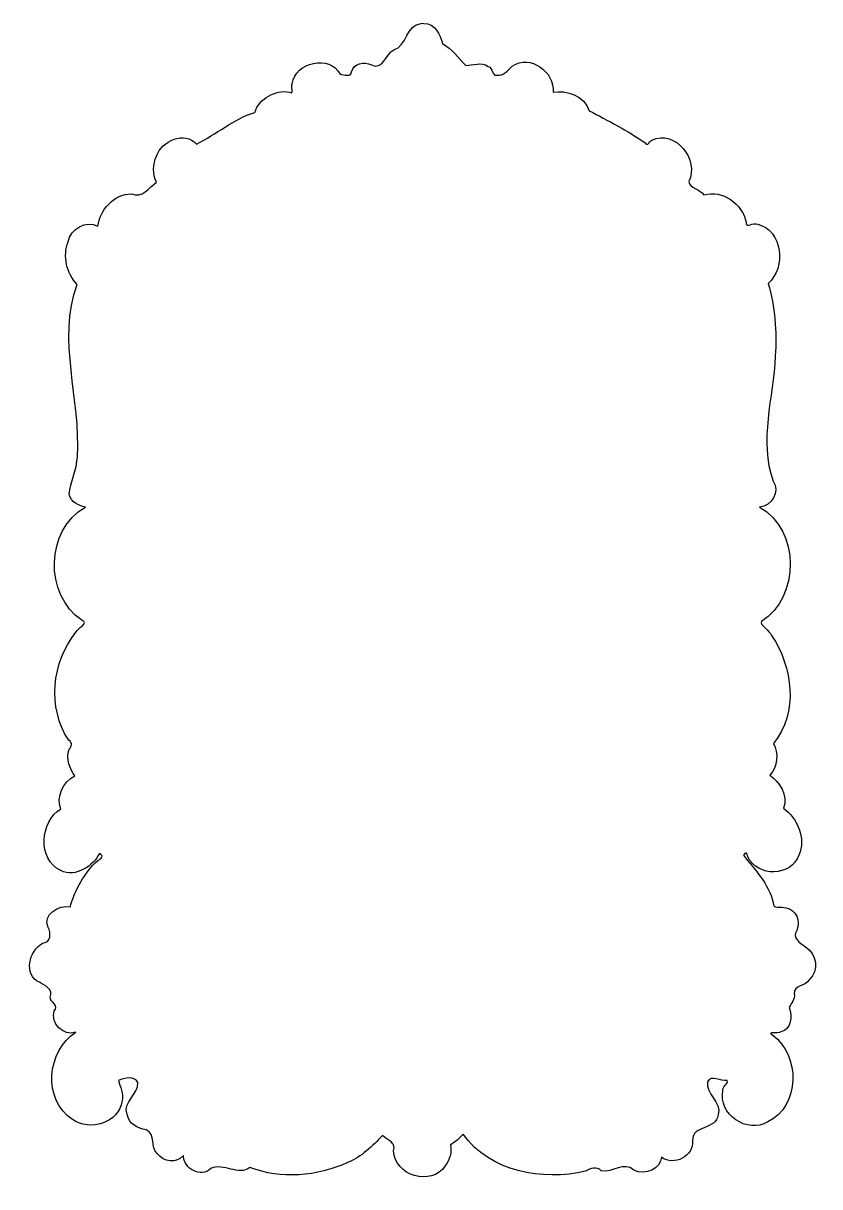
# Model space of a CAD drawing. Header units: centimetres. Extents: x -6.5 to 4.8, y -5.6 to 10.9.
import ezdxf

# ---------------------------------------------------------------- set-up
doc = ezdxf.new("R2010")
doc.units = ezdxf.units.CM
doc.header["$MEASUREMENT"] = 0
doc.layers.add('Layer 1', color=7, linetype='Continuous')

msp = doc.modelspace()

# ---------------------------------------------------------------- linework, layer by layer
at = {"layer": 'Layer 1', "color": 171}
msp.add_open_spline([(-0.84554, 10.89962), (-1.0587, 10.88294), (-1.03962, 10.57783), (-1.23332, 10.52507), (-1.23332, 10.52507), (-1.34281, 10.4651), (-1.39073, 10.23207), (-1.54834, 10.31092), (-1.54834, 10.31092), (-1.65421, 10.36193), (-1.79719, 10.34092), (-1.82946, 10.21253), (-1.82946, 10.21253), (-1.83291, 10.13281), (-1.9418, 10.17446), (-1.99317, 10.18111), (-1.99317, 10.18111), (-2.1382, 10.46097), (-2.62784, 10.35193), (-2.67034, 10.04468), (-2.67034, 10.04468), (-2.69699, 10.01228), (-2.63902, 9.88175), (-2.70755, 9.92727), (-2.70755, 9.92727), (-2.91255, 9.95968), (-3.13634, 9.83885), (-3.20282, 9.63954), (-3.20282, 9.63954), (-3.50309, 9.54445), (-3.74771, 9.32575), (-4.02799, 9.19058), (-4.02799, 9.19058), (-4.19457, 9.3817), (-4.52155, 9.23546), (-4.59436, 9.01943), (-4.59436, 9.01943), (-4.64797, 8.90567), (-4.64921, 8.76141), (-4.59601, 8.65232), (-4.59601, 8.65232), (-4.69688, 8.56894), (-4.79977, 8.42079), (-4.94906, 8.48282), (-4.94906, 8.48282), (-5.19977, 8.49194), (-5.39982, 8.246), (-5.42448, 8.02889), (-5.42448, 8.02889), (-5.59742, 8.11844), (-5.81265, 7.98883), (-5.84616, 7.80565), (-5.84616, 7.80565), (-5.92536, 7.60193), (-5.87146, 7.35743), (-5.72048, 7.20124), (-5.72048, 7.20124), (-6.0077, 6.40798), (-5.66037, 5.57228), (-5.71552, 4.76046), (-5.71552, 4.76046), (-5.72005, 4.57576), (-5.82194, 4.40295), (-5.83128, 4.22385), (-5.83128, 4.22385), (-5.8089, 4.11863), (-5.69726, 4.06901), (-5.60225, 4.04691), (-5.60225, 4.04691), (-6.16931, 3.7273), (-6.18857, 2.80425), (-5.65021, 2.4437), (-5.65021, 2.4437), (-5.54714, 2.40195), (-5.70952, 2.33797), (-5.73537, 2.27503), (-5.73537, 2.27503), (-6.07861, 1.8563), (-6.14375, 1.19896), (-5.83872, 0.74458), (-5.83872, 0.74458), (-5.77998, 0.70723), (-5.79259, 0.65774), (-5.83211, 0.61725), (-5.83211, 0.61725), (-5.89008, 0.48759), (-5.80855, 0.32503), (-5.75356, 0.23939), (-5.75356, 0.23939), (-5.91914, 0.158), (-6.01907, -0.05888), (-5.94952, -0.22528), (-5.94952, -0.22528), (-6.24019, -0.41011), (-6.28998, -0.94119), (-5.95117, -1.10254), (-5.95117, -1.10254), (-5.73516, -1.20995), (-5.48596, -1.02759), (-5.40133, -0.85863), (-5.40133, -0.85863), (-5.33455, -0.8973), (-5.37524, -0.93108), (-5.42696, -0.9595), (-5.42696, -0.9595), (-5.61659, -1.13213), (-5.75096, -1.37264), (-5.81557, -1.61434), (-5.81557, -1.61434), (-5.97738, -1.58731), (-6.21325, -1.72057), (-6.13142, -1.90621), (-6.13142, -1.90621), (-6.0844, -1.98683), (-6.08906, -2.12723), (-6.20997, -2.13028), (-6.20997, -2.13028), (-6.40213, -2.23531), (-6.48236, -2.57777), (-6.25462, -2.68508), (-6.25462, -2.68508), (-6.17356, -2.72486), (-6.0528, -2.78991), (-6.10248, -2.89757), (-6.10248, -2.89757), (-6.09739, -2.97198), (-5.96444, -3.01745), (-6.0446, -3.08939), (-6.0446, -3.08939), (-6.09949, -3.26787), (-5.916, -3.45109), (-5.7362, -3.39201), (-5.7362, -3.39201), (-6.15068, -3.64885), (-6.21091, -4.35256), (-5.78581, -4.62728), (-5.78581, -4.62728), (-5.54226, -4.80658), (-5.1232, -4.6748), (-5.08301, -4.3627), (-5.08301, -4.3627), (-5.05675, -4.26304), (-5.11538, -4.15547), (-5.13097, -4.07745), (-5.13097, -4.07745), (-5.05739, -4.03404), (-4.89201, -4.00916), (-4.8606, -4.10639), (-4.8606, -4.10639), (-4.84345, -4.27719), (-5.07839, -4.37358), (-5.01191, -4.55535), (-5.01191, -4.55535), (-4.98702, -4.68817), (-4.86248, -4.75617), (-4.74154, -4.7728), (-4.74154, -4.7728), (-4.5989, -4.84182), (-4.68828, -5.02123), (-4.57948, -5.11428), (-4.57948, -5.11428), (-4.49355, -5.23158), (-4.30914, -5.25714), (-4.21237, -5.13908), (-4.21237, -5.13908), (-4.21203, -5.32317), (-3.96592, -5.46407), (-3.82542, -5.32263), (-3.82542, -5.32263), (-3.64449, -5.23595), (-3.42917, -5.43457), (-3.26979, -5.30775), (-3.26979, -5.30775), (-2.83887, -5.47897), (-2.31239, -5.43492), (-1.88747, -5.23924), (-1.88747, -5.23924), (-1.68735, -5.1621), (-1.53616, -5.00023), (-1.39207, -4.85714), (-1.39207, -4.85714), (-1.32423, -4.91638), (-1.18908, -4.95963), (-1.23415, -5.07377), (-1.23415, -5.07377), (-1.22605, -5.42396), (-0.69503, -5.58064), (-0.50158, -5.28461), (-0.50158, -5.28461), (-0.4396, -5.20122), (-0.40639, -5.09192), (-0.42717, -4.98861), (-0.42717, -4.98861), (-0.36168, -4.94893), (-0.30369, -4.8947), (-0.25106, -4.83813), (-0.25106, -4.83813), (0.13294, -5.36632), (0.87393, -5.50177), (1.48527, -5.36151), (1.48527, -5.36151), (1.55297, -5.31264), (1.64508, -5.29101), (1.70851, -5.35324), (1.70851, -5.35324), (1.86661, -5.39353), (2.03278, -5.21099), (2.17153, -5.34745), (2.17153, -5.34745), (2.32877, -5.43078), (2.55376, -5.31824), (2.56179, -5.16224), (2.56179, -5.16224), (2.73719, -5.29329), (3.02238, -5.15165), (3.00001, -4.92494), (3.00001, -4.92494), (2.99893, -4.70449), (3.34165, -4.77508), (3.36547, -4.56279), (3.36547, -4.56279), (3.41795, -4.37953), (3.18386, -4.26683), (3.21251, -4.09233), (3.21251, -4.09233), (3.26129, -3.99016), (3.40458, -4.0891), (3.49115, -4.07662), (3.49115, -4.07662), (3.51541, -4.1192), (3.41901, -4.16334), (3.43245, -4.21883), (3.43245, -4.21883), (3.3584, -4.55352), (3.7799, -4.83862), (4.06745, -4.66201), (4.06745, -4.66201), (4.52937, -4.43826), (4.5292, -3.7164), (4.13442, -3.43087), (4.13442, -3.43087), (4.04334, -3.37852), (4.21447, -3.41689), (4.251, -3.38539), (4.251, -3.38539), (4.40678, -3.34958), (4.41319, -3.16655), (4.37254, -3.04143), (4.37254, -3.04143), (4.39577, -2.97765), (4.45891, -2.92888), (4.44282, -2.84713), (4.44282, -2.84713), (4.43756, -2.72106), (4.60444, -2.74299), (4.65531, -2.64869), (4.65531, -2.64869), (4.80381, -2.51799), (4.75759, -2.2791), (4.59991, -2.17988), (4.59991, -2.17988), (4.52234, -2.12716), (4.40206, -2.05688), (4.48002, -1.95085), (4.48002, -1.95085), (4.53261, -1.82034), (4.47282, -1.65122), (4.32127, -1.63087), (4.32127, -1.63087), (4.25584, -1.60216), (4.13547, -1.66059), (4.14433, -1.55315), (4.14433, -1.55315), (4.08339, -1.29064), (3.87578, -1.07822), (3.72182, -0.8859), (3.72182, -0.8859), (3.76122, -0.82828), (3.77465, -0.84992), (3.78631, -0.90657), (3.78631, -0.90657), (3.91568, -1.19553), (4.40665, -1.19432), (4.5073, -0.88177), (4.5073, -0.88177), (4.6126, -0.64648), (4.4879, -0.36154), (4.28902, -0.21866), (4.28902, -0.21866), (4.36771, -0.03719), (4.22502, 0.16481), (4.09472, 0.24932), (4.09472, 0.24932), (4.21192, 0.36525), (4.22224, 0.56171), (4.14846, 0.69994), (4.14846, 0.69994), (4.50679, 1.12942), (4.41972, 1.79182), (4.122, 2.22791), (4.122, 2.22791), (4.09506, 2.30053), (3.95308, 2.37444), (3.97648, 2.42717), (3.97648, 2.42717), (4.52745, 2.77045), (4.5252, 3.72271), (3.9525, 4.04609), (3.9525, 4.04609), (4.12203, 4.06296), (4.24303, 4.26501), (4.1435, 4.41651), (4.1435, 4.41651), (3.93837, 4.98598), (4.14809, 5.60122), (4.17409, 6.18591), (4.17409, 6.18591), (4.19511, 6.5308), (4.16949, 6.88863), (4.07322, 7.2153), (4.07322, 7.2153), (4.33098, 7.43982), (4.27955, 7.96755), (3.92439, 8.0537), (3.92439, 8.0537), (3.86399, 8.09127), (3.75264, 7.98514), (3.76068, 8.08264), (3.76068, 8.08264), (3.71131, 8.34326), (3.42403, 8.54646), (3.16371, 8.47125), (3.16371, 8.47125), (3.10769, 8.54623), (2.96103, 8.57051), (2.94708, 8.65811), (2.94708, 8.65811), (3.10221, 8.96638), (2.75697, 9.40422), (2.4237, 9.24515), (2.4237, 9.24515), (2.37666, 9.23099), (2.37679, 9.14007), (2.32804, 9.20848), (2.32804, 9.20848), (2.07829, 9.38123), (1.80095, 9.52365), (1.53652, 9.66187), (1.53652, 9.66187), (1.47596, 9.87608), (1.20634, 9.95746), (1.0272, 9.92563), (1.0272, 9.92563), (1.05035, 10.21196), (0.69766, 10.46944), (0.4476, 10.29357), (0.4476, 10.29357), (0.38224, 10.23463), (0.32625, 10.15208), (0.22932, 10.16624), (0.22932, 10.16624), (0.1572, 10.14575), (0.17422, 10.27531), (0.10447, 10.28861), (0.10447, 10.28861), (0.00939, 10.36237), (-0.11187, 10.30159), (-0.2122, 10.30432), (-0.2122, 10.30432), (-0.32078, 10.40938), (-0.40264, 10.54075), (-0.54293, 10.61355), (-0.54293, 10.61355), (-0.5755, 10.74312), (-0.64589, 10.89979), (-0.80421, 10.8988), (-0.80421, 10.8988), (-0.81788, 10.90053), (-0.83183, 10.9013), (-0.84555, 10.89963), (-0.84555, 10.89963), (-0.84555, 10.89963), (-0.84554, 10.89962), (-0.84554, 10.89962)], degree=3, knots=[0, 0, 0, 0, 0.01030928, 0.01030928, 0.01030928, 0.01030928, 0.02061856, 0.02061856, 0.02061856, 0.02061856, 0.03092784, 0.03092784, 0.03092784, 0.03092784, 0.04123711, 0.04123711, 0.04123711, 0.04123711, 0.05154639, 0.05154639, 0.05154639, 0.05154639, 0.06185567, 0.06185567, 0.06185567, 0.06185567, 0.07216495, 0.07216495, 0.07216495, 0.07216495, 0.08247423, 0.08247423, 0.08247423, 0.08247423, 0.09278351, 0.09278351, 0.09278351, 0.09278351, 0.10309278, 0.10309278, 0.10309278, 0.10309278, 0.11340206, 0.11340206, 0.11340206, 0.11340206, 0.12371134, 0.12371134, 0.12371134, 0.12371134, 0.13402062, 0.13402062, 0.13402062, 0.13402062, 0.1443299, 0.1443299, 0.1443299, 0.1443299, 0.15463918, 0.15463918, 0.15463918, 0.15463918, 0.16494845, 0.16494845, 0.16494845, 0.16494845, 0.17525773, 0.17525773, 0.17525773, 0.17525773, 0.18556701, 0.18556701, 0.18556701, 0.18556701, 0.19587629, 0.19587629, 0.19587629, 0.19587629, 0.20618557, 0.20618557, 0.20618557, 0.20618557, 0.21649485, 0.21649485, 0.21649485, 0.21649485, 0.22680412, 0.22680412, 0.22680412, 0.22680412, 0.2371134, 0.2371134, 0.2371134, 0.2371134, 0.24742268, 0.24742268, 0.24742268, 0.24742268, 0.25773196, 0.25773196, 0.25773196, 0.25773196, 0.26804124, 0.26804124, 0.26804124, 0.26804124, 0.27835052, 0.27835052, 0.27835052, 0.27835052, 0.28865979, 0.28865979, 0.28865979, 0.28865979, 0.29896907, 0.29896907, 0.29896907, 0.29896907, 0.30927835, 0.30927835, 0.30927835, 0.30927835, 0.31958763, 0.31958763, 0.31958763, 0.31958763, 0.32989691, 0.32989691, 0.32989691, 0.32989691, 0.34020619, 0.34020619, 0.34020619, 0.34020619, 0.35051546, 0.35051546, 0.35051546, 0.35051546, 0.36082474, 0.36082474, 0.36082474, 0.36082474, 0.37113402, 0.37113402, 0.37113402, 0.37113402, 0.3814433, 0.3814433, 0.3814433, 0.3814433, 0.39175258, 0.39175258, 0.39175258, 0.39175258, 0.40206186, 0.40206186, 0.40206186, 0.40206186, 0.41237113, 0.41237113, 0.41237113, 0.41237113, 0.42268041, 0.42268041, 0.42268041, 0.42268041, 0.43298969, 0.43298969, 0.43298969, 0.43298969, 0.44329897, 0.44329897, 0.44329897, 0.44329897, 0.45360825, 0.45360825, 0.45360825, 0.45360825, 0.46391753, 0.46391753, 0.46391753, 0.46391753, 0.4742268, 0.4742268, 0.4742268, 0.4742268, 0.48453608, 0.48453608, 0.48453608, 0.48453608, 0.49484536, 0.49484536, 0.49484536, 0.49484536, 0.50515464, 0.50515464, 0.50515464, 0.50515464, 0.51546392, 0.51546392, 0.51546392, 0.51546392, 0.5257732, 0.5257732, 0.5257732, 0.5257732, 0.53608247, 0.53608247, 0.53608247, 0.53608247, 0.54639175, 0.54639175, 0.54639175, 0.54639175, 0.55670103, 0.55670103, 0.55670103, 0.55670103, 0.56701031, 0.56701031, 0.56701031, 0.56701031, 0.57731959, 0.57731959, 0.57731959, 0.57731959, 0.58762887, 0.58762887, 0.58762887, 0.58762887, 0.59793814, 0.59793814, 0.59793814, 0.59793814, 0.60824742, 0.60824742, 0.60824742, 0.60824742, 0.6185567, 0.6185567, 0.6185567, 0.6185567, 0.62886598, 0.62886598, 0.62886598, 0.62886598, 0.63917526, 0.63917526, 0.63917526, 0.63917526, 0.64948454, 0.64948454, 0.64948454, 0.64948454, 0.65979381, 0.65979381, 0.65979381, 0.65979381, 0.67010309, 0.67010309, 0.67010309, 0.67010309, 0.68041237, 0.68041237, 0.68041237, 0.68041237, 0.69072165, 0.69072165, 0.69072165, 0.69072165, 0.70103093, 0.70103093, 0.70103093, 0.70103093, 0.71134021, 0.71134021, 0.71134021, 0.71134021, 0.72164948, 0.72164948, 0.72164948, 0.72164948, 0.73195876, 0.73195876, 0.73195876, 0.73195876, 0.74226804, 0.74226804, 0.74226804, 0.74226804, 0.75257732, 0.75257732, 0.75257732, 0.75257732, 0.7628866, 0.7628866, 0.7628866, 0.7628866, 0.77319588, 0.77319588, 0.77319588, 0.77319588, 0.78350515, 0.78350515, 0.78350515, 0.78350515, 0.79381443, 0.79381443, 0.79381443, 0.79381443, 0.80412371, 0.80412371, 0.80412371, 0.80412371, 0.81443299, 0.81443299, 0.81443299, 0.81443299, 0.82474227, 0.82474227, 0.82474227, 0.82474227, 0.83505155, 0.83505155, 0.83505155, 0.83505155, 0.84536082, 0.84536082, 0.84536082, 0.84536082, 0.8556701, 0.8556701, 0.8556701, 0.8556701, 0.86597938, 0.86597938, 0.86597938, 0.86597938, 0.87628866, 0.87628866, 0.87628866, 0.87628866, 0.88659794, 0.88659794, 0.88659794, 0.88659794, 0.89690722, 0.89690722, 0.89690722, 0.89690722, 0.90721649, 0.90721649, 0.90721649, 0.90721649, 0.91752577, 0.91752577, 0.91752577, 0.91752577, 0.92783505, 0.92783505, 0.92783505, 0.92783505, 0.93814433, 0.93814433, 0.93814433, 0.93814433, 0.94845361, 0.94845361, 0.94845361, 0.94845361, 0.95876289, 0.95876289, 0.95876289, 0.95876289, 0.96907216, 0.96907216, 0.96907216, 0.96907216, 0.97938144, 0.97938144, 0.97938144, 0.97938144, 1, 1, 1, 1], dxfattribs=at)

doc.saveas('drawing.dxf')
